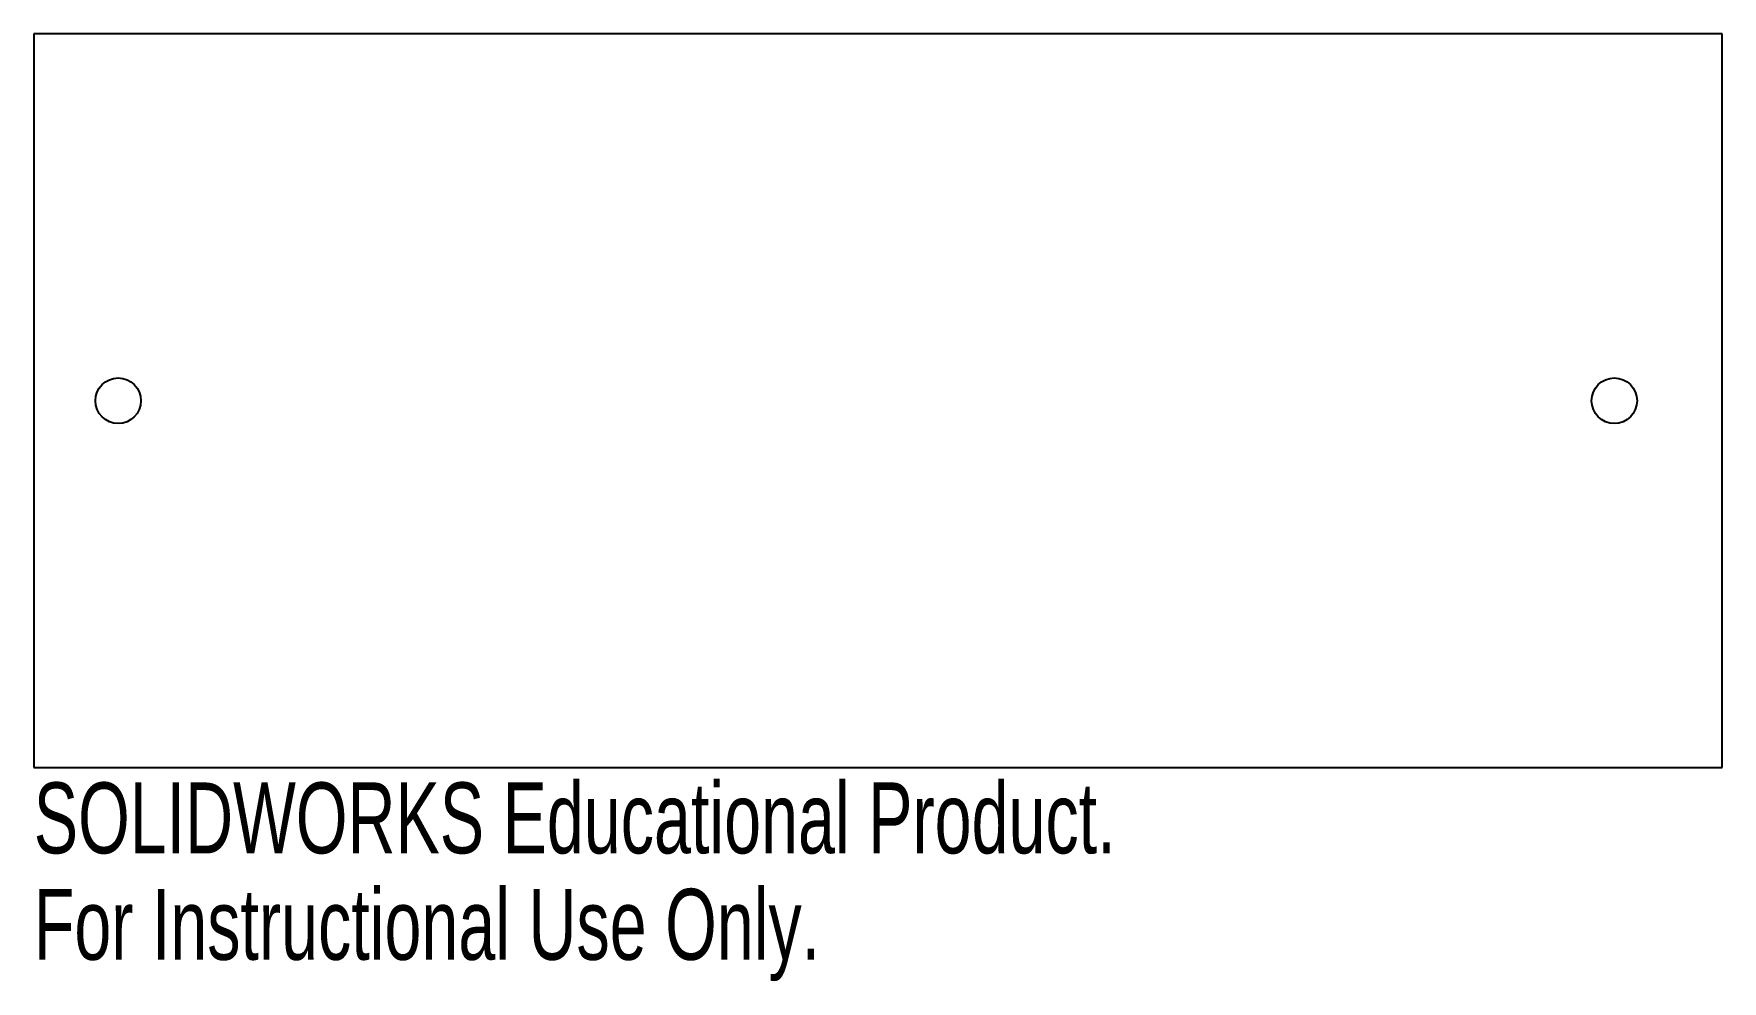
# Model space of a CAD drawing. Header units: millimetres. Extents: x 18 to 132, y 119 to 183.
import ezdxf

# ---------------------------------------------------------------- set-up
doc = ezdxf.new("R2010")
doc.units = ezdxf.units.MM
doc.styles.add('SLDTEXTSTYLE0', font='TXT', dxfattribs={"width": 0.7})

msp = doc.modelspace()

# ---------------------------------------------------------------- linework, layer by layer
at = {"color": 7, "linetype": 'Continuous', "lineweight": 25}
for p, q in [((17.5, 183.12), (17.5, 133.12)), ((132.5, 183.12), (17.5, 183.12)), ((132.5, 133.12), (132.5, 183.12)), ((17.5, 133.12), (132.5, 133.12))]:
    msp.add_line(p, q, dxfattribs=at)
for centre in [(23.25, 158.12), (125.15, 158.12)]:
    msp.add_circle(centre, 1.55, dxfattribs=at)

# ---------------------------------------------------------------- texts
at = {"color": 7, "linetype": 'Continuous', "char_height": 4.8336, "attachment_point": 1, "style": 'SLDTEXTSTYLE0'}
for s, insert in [('SOLIDWORKS Educational Product.', (17.5, 132.11)), ('For Instructional Use Only.', (17.5, 124.86))]:
    msp.add_mtext(s, dxfattribs=dict(at, insert=insert))

doc.saveas('drawing.dxf')
